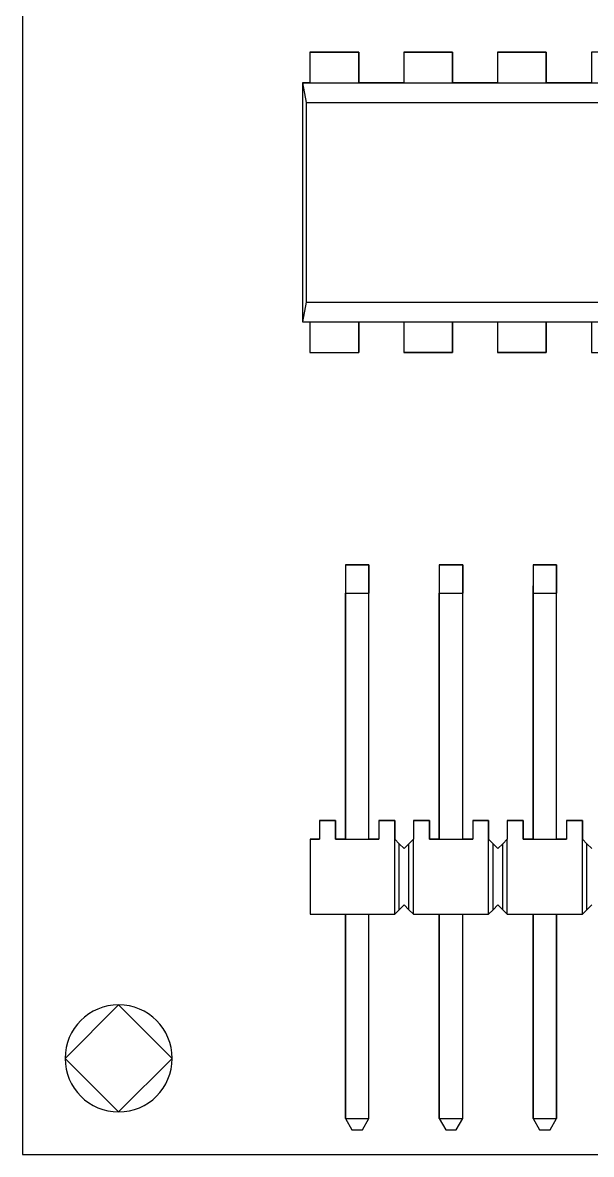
# Model space of a CAD drawing. Extents: x 346 to 4955, y 45 to 639.
# Drawn here: x 3308.2 to 3339, y 215.6 to 276.9 of the extents above; entities that cross this region are included whole.
import ezdxf

# ---------------------------------------------------------------- set-up
doc = ezdxf.new("R2010")
doc.units = 0
doc.header["$MEASUREMENT"] = 0
doc.layers.get('0').update_dxf_attribs({"linetype": 'CONTINUOUS'})

msp = doc.modelspace()

# ---------------------------------------------------------------- linework, layer by layer
at = {"lineweight": 30}
msp.add_line((3308.172, 576.79), (3308.172, 215.59), dxfattribs=at)
at = {"color": 7, "lineweight": 30}
for p, q in [((3326.372, 275.298), (3323.732, 275.298)), ((3323.732, 275.298), (3323.732, 273.648)), ((3323.732, 275.298), (3323.732, 273.648)), ((3323.732, 275.298), (3326.372, 275.298)), ((3326.372, 275.298), (3323.732, 275.298)), ((3323.732, 275.298), (3323.732, 273.648)), ((3323.732, 275.298), (3323.732, 273.648)), ((3323.732, 275.298), (3326.372, 275.298)), ((3326.372, 273.648), (3326.372, 275.298)), ((3326.372, 275.298), (3326.372, 273.648)), ((3326.372, 273.648), (3326.372, 275.298)), ((3326.372, 275.298), (3326.372, 273.648)), ((3331.452, 275.298), (3328.812, 275.298)), ((3328.812, 275.298), (3328.812, 273.648)), ((3328.812, 275.298), (3328.812, 273.648)), ((3328.812, 275.298), (3331.452, 275.298)), ((3331.452, 275.298), (3328.812, 275.298)), ((3328.812, 275.298), (3328.812, 273.648)), ((3328.812, 275.298), (3328.812, 273.648)), ((3328.812, 275.298), (3331.452, 275.298)), ((3331.452, 273.648), (3331.452, 275.298)), ((3331.452, 275.298), (3331.452, 273.648)), ((3331.452, 273.648), (3331.452, 275.298)), ((3331.452, 275.298), (3331.452, 273.648)), ((3336.532, 275.298), (3333.892, 275.298)), ((3333.892, 275.298), (3333.892, 273.648)), ((3333.892, 275.298), (3333.892, 273.648)), ((3333.892, 275.298), (3336.532, 275.298)), ((3336.532, 275.298), (3333.892, 275.298)), ((3333.892, 275.298), (3333.892, 273.648)), ((3333.892, 275.298), (3333.892, 273.648)), ((3333.892, 275.298), (3336.532, 275.298)), ((3336.532, 273.648), (3336.532, 275.298)), ((3336.532, 275.298), (3336.532, 273.648)), ((3336.532, 273.648), (3336.532, 275.298)), ((3336.532, 275.298), (3336.532, 273.648)), ((3341.612, 275.298), (3338.972, 275.298)), ((3338.972, 275.298), (3338.972, 273.648)), ((3341.612, 275.298), (3338.972, 275.298)), ((3338.972, 275.298), (3338.972, 273.648)), ((3323.732, 273.648), (3323.324, 273.648)), ((3323.324, 273.648), (3323.324, 260.692)), ((3323.324, 273.648), (3362.34, 273.648)), ((3323.324, 273.648), (3323.528, 272.58)), ((3323.324, 273.648), (3323.324, 260.692)), ((3323.732, 273.648), (3323.324, 273.648)), ((3323.324, 273.648), (3323.324, 260.692)), ((3323.324, 273.648), (3362.34, 273.648)), ((3323.324, 273.648), (3323.528, 272.58)), ((3323.324, 273.648), (3323.324, 260.692)), ((3328.812, 273.648), (3326.372, 273.648)), ((3328.812, 273.648), (3326.372, 273.648)), ((3333.892, 273.648), (3331.452, 273.648)), ((3333.892, 273.648), (3331.452, 273.648)), ((3338.972, 273.648), (3336.532, 273.648)), ((3338.972, 273.648), (3336.532, 273.648)), ((3323.528, 272.58), (3362.136, 272.58)), ((3323.528, 272.58), (3323.528, 261.76)), ((3323.528, 272.58), (3362.136, 272.58)), ((3323.528, 272.58), (3323.528, 261.76)), ((3323.528, 261.76), (3323.324, 260.692)), ((3323.528, 261.76), (3323.324, 260.692)), ((3323.528, 261.76), (3362.136, 261.76)), ((3323.528, 261.76), (3362.136, 261.76)), ((3323.324, 260.692), (3323.732, 260.692)), ((3323.324, 260.692), (3362.34, 260.692)), ((3323.324, 260.692), (3323.732, 260.692)), ((3323.324, 260.692), (3362.34, 260.692)), ((3323.732, 260.692), (3323.732, 259.042)), ((3323.732, 260.692), (3323.732, 259.042)), ((3323.732, 260.692), (3323.732, 259.042)), ((3323.732, 260.692), (3323.732, 259.042)), ((3326.372, 259.042), (3326.372, 260.692)), ((3326.372, 260.692), (3328.812, 260.692)), ((3326.372, 260.692), (3326.372, 259.042)), ((3326.372, 259.042), (3326.372, 260.692)), ((3326.372, 260.692), (3328.812, 260.692)), ((3326.372, 260.692), (3326.372, 259.042)), ((3328.812, 260.692), (3328.812, 259.042)), ((3328.812, 260.692), (3328.812, 259.042)), ((3328.812, 260.692), (3328.812, 259.042)), ((3328.812, 260.692), (3328.812, 259.042)), ((3331.452, 259.042), (3331.452, 260.692)), ((3331.452, 260.692), (3333.892, 260.692)), ((3331.452, 260.692), (3331.452, 259.042)), ((3331.452, 259.042), (3331.452, 260.692)), ((3331.452, 260.692), (3333.892, 260.692)), ((3331.452, 260.692), (3331.452, 259.042)), ((3333.892, 260.692), (3333.892, 259.042)), ((3333.892, 260.692), (3333.892, 259.042)), ((3333.892, 260.692), (3333.892, 259.042)), ((3333.892, 260.692), (3333.892, 259.042)), ((3336.532, 259.042), (3336.532, 260.692)), ((3336.532, 260.692), (3338.972, 260.692)), ((3336.532, 260.692), (3336.532, 259.042)), ((3336.532, 259.042), (3336.532, 260.692)), ((3336.532, 260.692), (3338.972, 260.692)), ((3336.532, 260.692), (3336.532, 259.042)), ((3338.972, 260.692), (3338.972, 259.042)), ((3338.972, 260.692), (3338.972, 259.042)), ((3323.732, 259.042), (3326.372, 259.042)), ((3323.732, 259.042), (3326.372, 259.042)), ((3323.732, 259.042), (3326.372, 259.042)), ((3323.732, 259.042), (3326.372, 259.042)), ((3328.812, 259.042), (3331.452, 259.042)), ((3331.452, 259.042), (3328.812, 259.042)), ((3328.812, 259.042), (3331.452, 259.042)), ((3331.452, 259.042), (3328.812, 259.042)), ((3333.892, 259.042), (3336.532, 259.042)), ((3336.532, 259.042), (3333.892, 259.042)), ((3333.892, 259.042), (3336.532, 259.042)), ((3336.532, 259.042), (3333.892, 259.042)), ((3338.972, 259.042), (3341.612, 259.042)), ((3338.972, 259.042), (3341.612, 259.042)), ((3326.926, 247.522), (3325.656, 247.522)), ((3325.656, 247.522), (3325.656, 245.998)), ((3325.656, 247.522), (3325.656, 247.47)), ((3325.656, 247.522), (3326.926, 247.522)), ((3326.926, 247.522), (3325.656, 247.522)), ((3325.656, 247.522), (3325.656, 245.998)), ((3325.656, 247.522), (3325.656, 247.47)), ((3325.656, 247.522), (3326.926, 247.522)), ((3325.656, 247.47), (3325.656, 247.318)), ((3325.656, 247.47), (3325.656, 247.318)), ((3325.656, 247.318), (3325.656, 247.074)), ((3325.656, 247.318), (3325.656, 247.074)), ((3326.926, 245.998), (3326.926, 247.522)), ((3326.926, 247.522), (3326.926, 247.47)), ((3326.926, 245.998), (3326.926, 247.522)), ((3326.926, 247.522), (3326.926, 247.47)), ((3326.926, 247.47), (3326.926, 247.318)), ((3326.926, 247.47), (3326.926, 247.318)), ((3326.926, 247.318), (3326.926, 247.074)), ((3326.926, 247.318), (3326.926, 247.074)), ((3332.006, 247.522), (3330.736, 247.522)), ((3330.736, 247.522), (3330.736, 245.998)), ((3330.736, 247.522), (3332.006, 247.522)), ((3330.736, 247.522), (3330.736, 247.47)), ((3332.006, 247.522), (3330.736, 247.522)), ((3330.736, 247.522), (3330.736, 245.998)), ((3330.736, 247.522), (3332.006, 247.522)), ((3330.736, 247.522), (3330.736, 247.47)), ((3330.736, 247.47), (3330.736, 247.318)), ((3330.736, 247.47), (3330.736, 247.318)), ((3330.736, 247.318), (3330.736, 247.074)), ((3330.736, 247.318), (3330.736, 247.074)), ((3332.006, 245.998), (3332.006, 247.522)), ((3332.006, 247.522), (3332.006, 247.47)), ((3332.006, 245.998), (3332.006, 247.522)), ((3332.006, 247.522), (3332.006, 247.47)), ((3332.006, 247.47), (3332.006, 247.318)), ((3332.006, 247.47), (3332.006, 247.318)), ((3332.006, 247.318), (3332.006, 247.074)), ((3332.006, 247.318), (3332.006, 247.074)), ((3337.086, 247.522), (3335.816, 247.522)), ((3335.816, 247.522), (3335.816, 246.392)), ((3335.816, 247.522), (3337.086, 247.522)), ((3335.816, 247.522), (3335.816, 247.47)), ((3337.086, 247.522), (3335.816, 247.522)), ((3335.816, 247.522), (3335.816, 246.392)), ((3335.816, 247.522), (3337.086, 247.522)), ((3335.816, 247.522), (3335.816, 247.47)), ((3335.816, 247.47), (3335.816, 247.318)), ((3335.816, 247.47), (3335.816, 247.318)), ((3335.816, 247.318), (3335.816, 247.074)), ((3335.816, 247.318), (3335.816, 247.074)), ((3337.086, 245.998), (3337.086, 247.522)), ((3337.086, 247.522), (3337.086, 247.47)), ((3337.086, 245.998), (3337.086, 247.522)), ((3337.086, 247.522), (3337.086, 247.47)), ((3337.086, 247.47), (3337.086, 247.318)), ((3337.086, 247.47), (3337.086, 247.318)), ((3337.086, 247.318), (3337.086, 247.074)), ((3337.086, 247.318), (3337.086, 247.074)), ((3325.656, 247.074), (3325.656, 246.76)), ((3325.656, 247.074), (3325.656, 246.76)), ((3325.656, 246.76), (3325.656, 246.392)), ((3325.656, 246.76), (3325.656, 246.392)), ((3326.926, 247.074), (3326.926, 246.76)), ((3326.926, 247.074), (3326.926, 246.76)), ((3326.926, 246.76), (3326.926, 246.392)), ((3326.926, 246.76), (3326.926, 246.392)), ((3330.736, 247.074), (3330.736, 246.76)), ((3330.736, 247.074), (3330.736, 246.76)), ((3330.736, 246.76), (3330.736, 246.392)), ((3330.736, 246.76), (3330.736, 246.392)), ((3332.006, 247.074), (3332.006, 246.76)), ((3332.006, 247.074), (3332.006, 246.76)), ((3332.006, 246.76), (3332.006, 246.392)), ((3332.006, 246.76), (3332.006, 246.392)), ((3335.816, 247.074), (3335.816, 246.76)), ((3335.816, 247.074), (3335.816, 246.76)), ((3335.816, 246.76), (3335.816, 246.392)), ((3335.816, 246.76), (3335.816, 246.392)), ((3337.086, 247.074), (3337.086, 246.76)), ((3337.086, 247.074), (3337.086, 246.76)), ((3337.086, 246.76), (3337.086, 246.392)), ((3337.086, 246.76), (3337.086, 246.392)), ((3325.656, 246.392), (3325.656, 245.998)), ((3325.656, 246.392), (3325.656, 245.998)), ((3325.656, 245.998), (3325.656, 232.662)), ((3325.656, 232.662), (3325.656, 245.998)), ((3325.656, 245.998), (3326.926, 245.998)), ((3325.656, 245.998), (3325.656, 232.662)), ((3325.656, 232.662), (3325.656, 245.998)), ((3325.656, 245.998), (3326.926, 245.998)), ((3326.926, 246.392), (3326.926, 245.998)), ((3326.926, 246.392), (3326.926, 245.998)), ((3326.926, 232.662), (3326.926, 245.998)), ((3326.926, 232.662), (3326.926, 245.998)), ((3326.926, 232.662), (3326.926, 245.998)), ((3326.926, 232.662), (3326.926, 245.998)), ((3330.736, 246.392), (3330.736, 245.998)), ((3330.736, 246.392), (3330.736, 245.998)), ((3330.736, 245.998), (3330.736, 232.662)), ((3330.736, 232.662), (3330.736, 245.998)), ((3330.736, 245.998), (3332.006, 245.998)), ((3330.736, 245.998), (3330.736, 232.662)), ((3330.736, 232.662), (3330.736, 245.998)), ((3330.736, 245.998), (3332.006, 245.998)), ((3332.006, 246.392), (3332.006, 245.998)), ((3332.006, 246.392), (3332.006, 245.998)), ((3332.006, 232.662), (3332.006, 245.998)), ((3332.006, 232.662), (3332.006, 245.998)), ((3332.006, 232.662), (3332.006, 245.998)), ((3332.006, 232.662), (3332.006, 245.998)), ((3335.816, 246.392), (3335.816, 245.998)), ((3335.816, 245.998), (3335.816, 246.392)), ((3335.816, 246.392), (3335.816, 245.998)), ((3335.816, 245.998), (3335.816, 246.392)), ((3335.816, 245.998), (3335.816, 232.662)), ((3335.816, 232.662), (3335.816, 245.998)), ((3335.816, 245.998), (3337.086, 245.998)), ((3335.816, 245.998), (3335.816, 232.662)), ((3335.816, 232.662), (3335.816, 245.998)), ((3335.816, 245.998), (3337.086, 245.998)), ((3337.086, 246.392), (3337.086, 245.998)), ((3337.086, 246.392), (3337.086, 245.998)), ((3337.086, 232.662), (3337.086, 245.998)), ((3337.086, 232.662), (3337.086, 245.998)), ((3337.086, 232.662), (3337.086, 245.998)), ((3337.086, 232.662), (3337.086, 245.998)), ((3325.118, 233.678), (3324.254, 233.678)), ((3324.254, 233.678), (3324.254, 232.662)), ((3324.254, 233.678), (3325.118, 233.678)), ((3324.254, 233.678), (3324.254, 232.662)), ((3325.118, 233.678), (3324.254, 233.678)), ((3324.254, 233.678), (3324.254, 232.662)), ((3324.254, 233.678), (3325.118, 233.678)), ((3324.254, 233.678), (3324.254, 232.662)), ((3325.118, 232.662), (3325.118, 233.678)), ((3325.118, 233.678), (3325.118, 232.662)), ((3325.118, 232.662), (3325.118, 233.678)), ((3325.118, 233.678), (3325.118, 232.662)), ((3328.324, 233.678), (3327.466, 233.678)), ((3327.466, 233.678), (3327.466, 232.662)), ((3327.466, 233.678), (3327.466, 232.662)), ((3327.466, 233.678), (3328.324, 233.678)), ((3328.324, 233.678), (3327.466, 233.678)), ((3327.466, 233.678), (3327.466, 232.662)), ((3327.466, 233.678), (3327.466, 232.662)), ((3327.466, 233.678), (3328.324, 233.678)), ((3328.324, 232.662), (3328.324, 233.678)), ((3328.324, 233.678), (3328.324, 232.662)), ((3328.324, 232.662), (3328.324, 233.678)), ((3328.324, 233.678), (3328.324, 232.662)), ((3330.198, 233.678), (3329.34, 233.678)), ((3329.34, 233.678), (3329.34, 232.662)), ((3329.34, 233.678), (3329.34, 232.662)), ((3329.34, 233.678), (3330.198, 233.678)), ((3330.198, 233.678), (3329.34, 233.678)), ((3329.34, 233.678), (3329.34, 232.662)), ((3329.34, 233.678), (3329.34, 232.662)), ((3329.34, 233.678), (3330.198, 233.678)), ((3330.198, 232.662), (3330.198, 233.678)), ((3330.198, 233.678), (3330.198, 232.662)), ((3330.198, 232.662), (3330.198, 233.678)), ((3330.198, 233.678), (3330.198, 232.662)), ((3333.404, 233.678), (3332.546, 233.678)), ((3332.546, 233.678), (3332.546, 232.662)), ((3332.546, 233.678), (3333.404, 233.678)), ((3332.546, 233.678), (3332.546, 232.662)), ((3333.404, 233.678), (3332.546, 233.678)), ((3332.546, 233.678), (3332.546, 232.662)), ((3332.546, 233.678), (3333.404, 233.678)), ((3332.546, 233.678), (3332.546, 232.662)), ((3333.404, 232.662), (3333.404, 233.678)), ((3333.404, 233.678), (3333.404, 232.662)), ((3333.404, 232.662), (3333.404, 233.678)), ((3333.404, 233.678), (3333.404, 232.662)), ((3335.278, 233.678), (3334.42, 233.678)), ((3334.42, 233.678), (3334.42, 232.662)), ((3334.42, 233.678), (3334.42, 232.662)), ((3334.42, 233.678), (3335.278, 233.678)), ((3335.278, 233.678), (3334.42, 233.678)), ((3334.42, 233.678), (3334.42, 232.662)), ((3334.42, 233.678), (3334.42, 232.662)), ((3334.42, 233.678), (3335.278, 233.678)), ((3335.278, 232.662), (3335.278, 233.678)), ((3335.278, 233.678), (3335.278, 232.662)), ((3335.278, 232.662), (3335.278, 233.678)), ((3335.278, 233.678), (3335.278, 232.662)), ((3338.484, 233.678), (3337.626, 233.678)), ((3337.626, 233.678), (3337.626, 232.662)), ((3337.626, 233.678), (3338.484, 233.678)), ((3337.626, 233.678), (3337.626, 232.662)), ((3338.484, 233.678), (3337.626, 233.678)), ((3337.626, 233.678), (3337.626, 232.662)), ((3337.626, 233.678), (3338.484, 233.678)), ((3337.626, 233.678), (3337.626, 232.662)), ((3338.484, 232.662), (3338.484, 233.678)), ((3338.484, 233.678), (3338.484, 232.662)), ((3338.484, 232.662), (3338.484, 233.678)), ((3338.484, 233.678), (3338.484, 232.662)), ((3323.752, 232.662), (3323.752, 228.598)), ((3324.254, 232.662), (3323.752, 232.662)), ((3323.752, 232.662), (3324.254, 232.662)), ((3323.752, 232.662), (3323.752, 228.598)), ((3323.752, 232.662), (3323.752, 228.598)), ((3324.254, 232.662), (3323.752, 232.662)), ((3323.752, 232.662), (3324.254, 232.662)), ((3323.752, 232.662), (3323.752, 228.598)), ((3325.656, 232.662), (3325.118, 232.662)), ((3325.118, 232.662), (3327.466, 232.662)), ((3325.656, 232.662), (3325.118, 232.662)), ((3325.118, 232.662), (3327.466, 232.662)), ((3327.466, 232.662), (3326.926, 232.662)), ((3327.466, 232.662), (3326.926, 232.662)), ((3328.572, 232.414), (3328.324, 232.662)), ((3328.324, 228.598), (3328.324, 232.662)), ((3328.324, 232.662), (3328.572, 232.414)), ((3328.572, 232.414), (3328.324, 232.662)), ((3328.324, 228.598), (3328.324, 232.662)), ((3328.324, 232.662), (3328.572, 232.414)), ((3328.832, 232.154), (3328.572, 232.414)), ((3328.572, 232.414), (3328.832, 232.154)), ((3328.572, 228.846), (3328.572, 232.414)), ((3328.832, 232.154), (3328.572, 232.414)), ((3328.572, 232.414), (3328.832, 232.154)), ((3328.572, 228.846), (3328.572, 232.414)), ((3329.092, 232.414), (3328.832, 232.154)), ((3328.832, 232.154), (3329.092, 232.414)), ((3329.092, 232.414), (3328.832, 232.154)), ((3328.832, 232.154), (3329.092, 232.414)), ((3329.34, 232.662), (3329.092, 232.414)), ((3329.092, 232.414), (3329.34, 232.662)), ((3329.34, 232.662), (3329.092, 232.414)), ((3329.092, 232.414), (3329.34, 232.662)), ((3329.092, 228.846), (3329.092, 232.414)), ((3329.092, 228.846), (3329.092, 232.414)), ((3329.34, 228.598), (3329.34, 232.662)), ((3329.34, 228.598), (3329.34, 232.662)), ((3330.736, 232.662), (3330.198, 232.662)), ((3330.198, 232.662), (3332.546, 232.662)), ((3330.736, 232.662), (3330.198, 232.662)), ((3330.198, 232.662), (3332.546, 232.662)), ((3332.546, 232.662), (3332.006, 232.662)), ((3332.546, 232.662), (3332.006, 232.662)), ((3333.652, 232.414), (3333.404, 232.662)), ((3333.404, 228.598), (3333.404, 232.662)), ((3333.404, 232.662), (3333.652, 232.414)), ((3333.652, 232.414), (3333.404, 232.662)), ((3333.404, 228.598), (3333.404, 232.662)), ((3333.404, 232.662), (3333.652, 232.414)), ((3333.912, 232.154), (3333.652, 232.414)), ((3333.652, 232.414), (3333.912, 232.154)), ((3333.652, 228.846), (3333.652, 232.414)), ((3333.912, 232.154), (3333.652, 232.414)), ((3333.652, 232.414), (3333.912, 232.154)), ((3333.652, 228.846), (3333.652, 232.414)), ((3334.172, 232.414), (3333.912, 232.154)), ((3333.912, 232.154), (3334.172, 232.414)), ((3334.172, 232.414), (3333.912, 232.154)), ((3333.912, 232.154), (3334.172, 232.414)), ((3334.42, 232.662), (3334.172, 232.414)), ((3334.172, 232.414), (3334.42, 232.662)), ((3334.42, 232.662), (3334.172, 232.414)), ((3334.172, 232.414), (3334.42, 232.662)), ((3334.172, 228.846), (3334.172, 232.414)), ((3334.172, 228.846), (3334.172, 232.414)), ((3334.42, 228.598), (3334.42, 232.662)), ((3334.42, 228.598), (3334.42, 232.662)), ((3335.816, 232.662), (3335.278, 232.662)), ((3335.278, 232.662), (3337.626, 232.662)), ((3335.816, 232.662), (3335.278, 232.662)), ((3335.278, 232.662), (3337.626, 232.662)), ((3337.626, 232.662), (3337.086, 232.662)), ((3337.626, 232.662), (3337.086, 232.662)), ((3338.732, 232.414), (3338.484, 232.662)), ((3338.484, 228.598), (3338.484, 232.662)), ((3338.484, 232.662), (3338.732, 232.414)), ((3338.732, 232.414), (3338.484, 232.662)), ((3338.484, 228.598), (3338.484, 232.662)), ((3338.484, 232.662), (3338.732, 232.414)), ((3338.992, 232.154), (3338.732, 232.414)), ((3338.732, 228.846), (3338.732, 232.414)), ((3338.732, 232.414), (3338.992, 232.154)), ((3338.992, 232.154), (3338.732, 232.414)), ((3338.732, 228.846), (3338.732, 232.414)), ((3338.732, 232.414), (3338.992, 232.154)), ((3328.324, 228.598), (3328.572, 228.846)), ((3328.324, 228.598), (3328.572, 228.846)), ((3328.324, 228.598), (3328.572, 228.846)), ((3328.324, 228.598), (3328.572, 228.846)), ((3328.572, 228.846), (3328.832, 229.106)), ((3328.572, 228.846), (3328.832, 229.106)), ((3328.572, 228.846), (3328.832, 229.106)), ((3328.572, 228.846), (3328.832, 229.106)), ((3328.832, 229.106), (3329.092, 228.846)), ((3328.832, 229.106), (3329.092, 228.846)), ((3328.832, 229.106), (3329.092, 228.846)), ((3328.832, 229.106), (3329.092, 228.846)), ((3329.092, 228.846), (3329.34, 228.598)), ((3329.092, 228.846), (3329.34, 228.598)), ((3329.092, 228.846), (3329.34, 228.598)), ((3329.092, 228.846), (3329.34, 228.598)), ((3333.404, 228.598), (3333.652, 228.846)), ((3333.404, 228.598), (3333.652, 228.846)), ((3333.404, 228.598), (3333.652, 228.846)), ((3333.404, 228.598), (3333.652, 228.846)), ((3333.652, 228.846), (3333.912, 229.106)), ((3333.652, 228.846), (3333.912, 229.106)), ((3333.652, 228.846), (3333.912, 229.106)), ((3333.652, 228.846), (3333.912, 229.106)), ((3333.912, 229.106), (3334.172, 228.846)), ((3333.912, 229.106), (3334.172, 228.846)), ((3333.912, 229.106), (3334.172, 228.846)), ((3333.912, 229.106), (3334.172, 228.846)), ((3334.172, 228.846), (3334.42, 228.598)), ((3334.172, 228.846), (3334.42, 228.598)), ((3334.172, 228.846), (3334.42, 228.598)), ((3334.172, 228.846), (3334.42, 228.598)), ((3338.484, 228.598), (3338.732, 228.846)), ((3338.484, 228.598), (3338.732, 228.846)), ((3338.484, 228.598), (3338.732, 228.846)), ((3338.484, 228.598), (3338.732, 228.846)), ((3338.732, 228.846), (3338.992, 229.106)), ((3338.732, 228.846), (3338.992, 229.106)), ((3338.732, 228.846), (3338.992, 229.106)), ((3338.732, 228.846), (3338.992, 229.106)), ((3323.752, 228.598), (3325.656, 228.598)), ((3323.752, 228.598), (3328.324, 228.598)), ((3323.752, 228.598), (3325.656, 228.598)), ((3323.752, 228.598), (3328.324, 228.598)), ((3325.656, 228.598), (3325.656, 217.524)), ((3325.656, 217.524), (3325.656, 228.598)), ((3325.656, 228.598), (3325.656, 217.524)), ((3325.656, 217.524), (3325.656, 228.598)), ((3326.926, 217.524), (3326.926, 228.598)), ((3326.926, 228.598), (3328.324, 228.598)), ((3326.926, 217.524), (3326.926, 228.598)), ((3326.926, 217.524), (3326.926, 228.598)), ((3326.926, 228.598), (3328.324, 228.598)), ((3326.926, 217.524), (3326.926, 228.598)), ((3329.34, 228.598), (3330.736, 228.598)), ((3329.34, 228.598), (3333.404, 228.598)), ((3329.34, 228.598), (3330.736, 228.598)), ((3329.34, 228.598), (3333.404, 228.598)), ((3330.736, 228.598), (3330.736, 217.524)), ((3330.736, 217.524), (3330.736, 228.598)), ((3330.736, 228.598), (3330.736, 217.524)), ((3330.736, 217.524), (3330.736, 228.598)), ((3332.006, 217.524), (3332.006, 228.598)), ((3332.006, 228.598), (3333.404, 228.598)), ((3332.006, 217.524), (3332.006, 228.598)), ((3332.006, 217.524), (3332.006, 228.598)), ((3332.006, 228.598), (3333.404, 228.598)), ((3332.006, 217.524), (3332.006, 228.598)), ((3334.42, 228.598), (3335.816, 228.598)), ((3334.42, 228.598), (3338.484, 228.598)), ((3334.42, 228.598), (3335.816, 228.598)), ((3334.42, 228.598), (3338.484, 228.598)), ((3335.816, 228.598), (3335.816, 217.524)), ((3335.816, 217.524), (3335.816, 228.598)), ((3335.816, 228.598), (3335.816, 217.524)), ((3335.816, 217.524), (3335.816, 228.598)), ((3337.086, 217.524), (3337.086, 228.598)), ((3337.086, 228.598), (3338.484, 228.598)), ((3337.086, 228.598), (3337.086, 217.524)), ((3337.086, 217.524), (3337.086, 228.598)), ((3337.086, 228.598), (3338.484, 228.598)), ((3337.086, 228.598), (3337.086, 217.524)), ((3313.372, 223.69), (3310.472, 220.79)), ((3316.272, 220.79), (3313.372, 223.69)), ((3310.472, 220.79), (3313.372, 217.89)), ((3313.372, 217.89), (3316.272, 220.79)), ((3325.656, 217.524), (3326.008, 216.914)), ((3325.656, 217.524), (3326.008, 216.914)), ((3325.656, 217.524), (3326.926, 217.524)), ((3325.656, 217.524), (3326.008, 216.914)), ((3325.656, 217.524), (3326.008, 216.914)), ((3325.656, 217.524), (3326.926, 217.524)), ((3326.574, 216.914), (3326.926, 217.524)), ((3326.574, 216.914), (3326.926, 217.524)), ((3326.574, 216.914), (3326.926, 217.524)), ((3326.574, 216.914), (3326.926, 217.524)), ((3330.736, 217.524), (3331.088, 216.914)), ((3330.736, 217.524), (3332.006, 217.524)), ((3330.736, 217.524), (3331.088, 216.914)), ((3330.736, 217.524), (3331.088, 216.914)), ((3330.736, 217.524), (3332.006, 217.524)), ((3330.736, 217.524), (3331.088, 216.914)), ((3331.654, 216.914), (3332.006, 217.524)), ((3331.654, 216.914), (3332.006, 217.524)), ((3331.654, 216.914), (3332.006, 217.524)), ((3331.654, 216.914), (3332.006, 217.524)), ((3335.816, 217.524), (3336.168, 216.914)), ((3335.816, 217.524), (3337.086, 217.524)), ((3335.816, 217.524), (3336.168, 216.914)), ((3335.816, 217.524), (3336.168, 216.914)), ((3335.816, 217.524), (3337.086, 217.524)), ((3335.816, 217.524), (3336.168, 216.914)), ((3336.734, 216.914), (3337.086, 217.524)), ((3336.734, 216.914), (3337.086, 217.524)), ((3336.734, 216.914), (3337.086, 217.524)), ((3336.734, 216.914), (3337.086, 217.524)), ((3326.008, 216.914), (3326.574, 216.914)), ((3326.008, 216.914), (3326.574, 216.914)), ((3326.008, 216.914), (3326.574, 216.914)), ((3326.008, 216.914), (3326.574, 216.914)), ((3331.088, 216.914), (3331.654, 216.914)), ((3331.088, 216.914), (3331.654, 216.914)), ((3331.088, 216.914), (3331.654, 216.914)), ((3331.088, 216.914), (3331.654, 216.914)), ((3336.168, 216.914), (3336.734, 216.914)), ((3336.168, 216.914), (3336.734, 216.914)), ((3336.168, 216.914), (3336.734, 216.914)), ((3336.168, 216.914), (3336.734, 216.914)), ((3308.172, 215.59), (3550.372, 215.59))]:
    msp.add_line(p, q, dxfattribs=at)
for start, end in [(90, 180), (0, 90), (180, 270), (270, 0)]:
    msp.add_arc((3313.372, 220.79), 2.9, start, end, dxfattribs=at)

doc.saveas('drawing.dxf')
